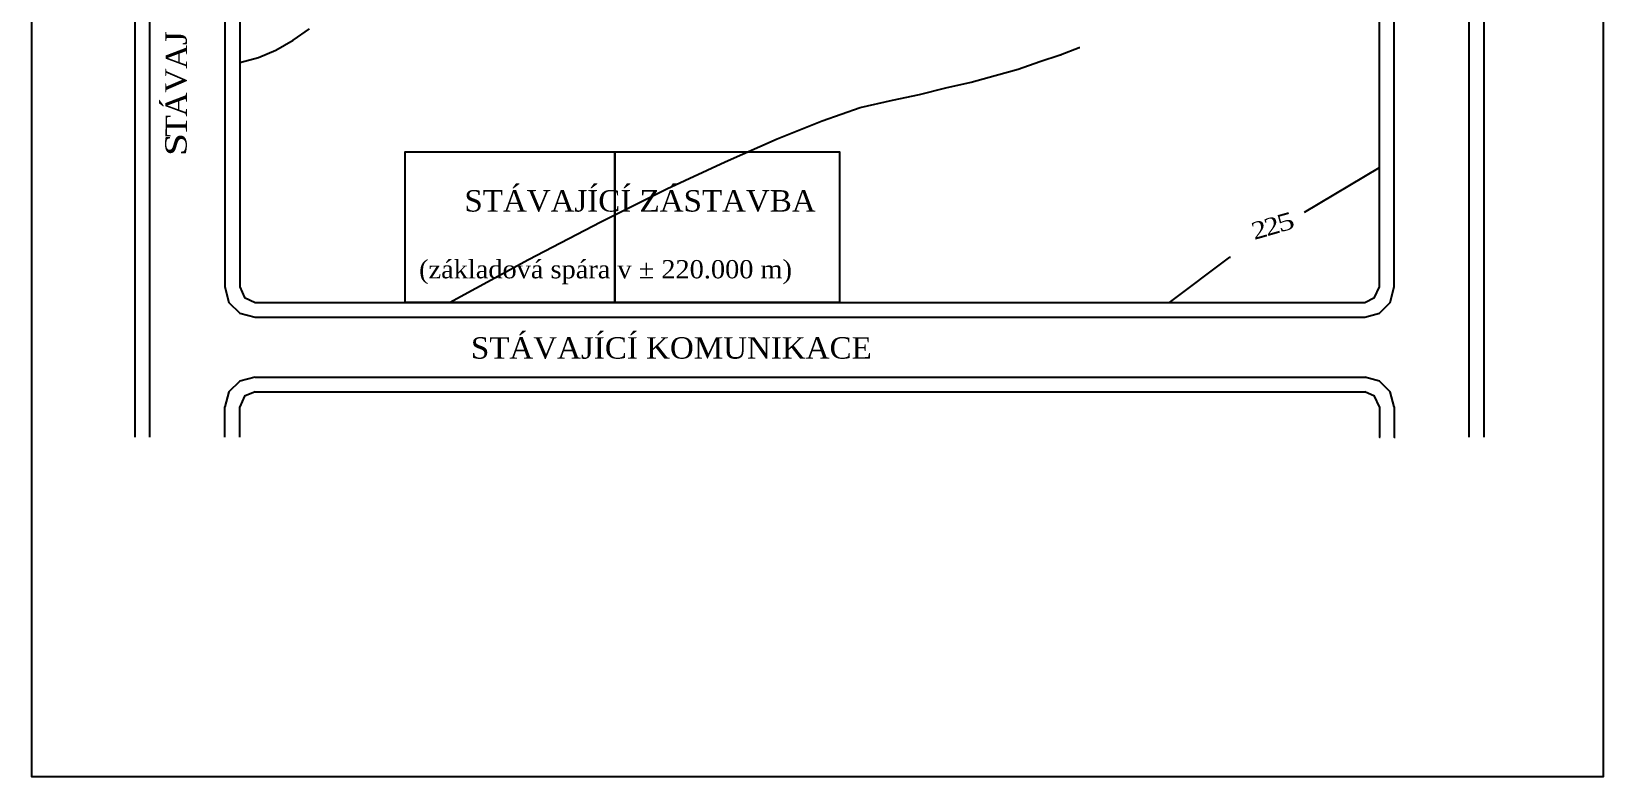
# Model space of a CAD drawing. Header units: millimetres. Extents: x -51 to 2999949, y -1641567 to 415040.
# Drawn here: x 929949 to 1139949, y -1302855 to -1203303 of the extents above; entities that cross this region are included whole.
import ezdxf

# ---------------------------------------------------------------- set-up
doc = ezdxf.new("R2010")
doc.units = ezdxf.units.MM
doc.header["$LTSCALE"] = 75
doc.header["$MEASUREMENT"] = 0
doc.layers.get('0').update_dxf_attribs({"linetype": 'CONTINUOUS'})
doc.styles.add('TIMESNEWROMAN', font='times.ttf')

msp = doc.modelspace()

# ---------------------------------------------------------------- linework, layer by layer
for p, q in [((959847.5854, -1249501.5909), (1108142.3038, -1249501.5909)), ((959847.5854, -1251456.2203), (1108142.3038, -1251456.2203))]:
    msp.add_line(p, q)
msp.add_lwpolyline([(929948.9938, -1005854.5122), (929948.9938, -1302854.5122), (1139948.9938, -1302854.5122), (1139948.9938, -1005854.5122)], close=True)
for points in [[(943799.0401, -1257500.1458), (943799.0401, -1155396.4211), (943901.9177, -1155396.4211)], [(945779.3872, -1257500.1458), (945779.3872, -1155396.4211), (945882.2648, -1155396.4211)], [(955784.0135, -1155396.4211), (955784.0135, -1237413.7463), (956324.1064, -1239496.9711), (957764.3607, -1240937.2254), (959847.5854, -1241477.3182), (1108039.4327, -1241477.3182), (1110019.7798, -1240937.2254), (1111460.0406, -1239496.9711), (1112000.127, -1237413.7463), (1112000.127, -1155396.4211), (1112103.0111, -1155396.4211)], [(957764.3607, -1155396.4211), (957764.3607, -1237413.7463), (958407.3312, -1238828.2828), (959847.5854, -1239496.9711), (1108039.4327, -1239496.9711), (1109351.0915, -1238828.2828), (1110019.7798, -1237413.7463), (1110019.7798, -1155396.4211), (1110122.664, -1155396.4211)], [(1122004.7468, -1257500.1458), (1122004.7468, -1155396.4211), (1122107.6179, -1155396.4211)], [(1123985.0939, -1257500.1458), (1123985.0939, -1155396.4211), (1124087.9781, -1155396.4211)], [(957764.3607, -1207451.3159), (960284.8072, -1206782.6276), (962599.4985, -1205805.3129), (964914.1898, -1204467.9363), (967100.2922, -1202950.5222)], [(985797.873, -1239496.9711), (996342.5922, -1233787.3897), (1006012.8679, -1228746.4966), (1014808.7065, -1224348.5871), (1022627.2239, -1220722.237), (1029545.5799, -1217661.691), (1035589.5186, -1215244.1156), (1040656.1295, -1213469.5237), (1044951.1548, -1212492.209), (1048577.518, -1211720.6496), (1052075.2792, -1210846.2061), (1055495.8871, -1210074.6336), (1058685.022, -1209200.2031), (1061771.2726, -1208325.7595), (1064626.0633, -1207322.7271), (1067377.9699, -1206448.2835), (1067480.841, -1206448.2835)], [(1067377.9699, -1206448.2835), (1069898.4164, -1205470.9688), (1070001.2875, -1205470.9688)], [(979856.825, -1239496.9711), (979856.825, -1219410.5782), (1037904.1968, -1219410.5782), (1037904.1968, -1239496.9711), (1007890.3439, -1239496.9711), (1007890.3439, -1219410.5782), (1007890.3439, -1239496.9711), (979856.825, -1239496.9711), (979959.7027, -1239496.9711)], [(1100015.16, -1227434.8378), (1110019.7798, -1221493.7964), (1110122.664, -1221493.7964)], [(1081986.2675, -1239496.9711), (1090010.5402, -1233453.0456), (1090113.4113, -1233453.0456)], [(959847.5854, -1249501.5909), (957764.3607, -1250041.6838), (956324.1064, -1251456.2203), (955784.0135, -1253436.5739), (955886.8846, -1253436.5739)], [(959847.5854, -1251456.2203), (958407.3312, -1252022.0375), (957764.3607, -1253436.5739), (957867.2383, -1253436.5739)], [(1112000.127, -1253436.5739), (1111460.0406, -1251456.2203), (1110019.7798, -1250041.6838), (1108039.4327, -1249501.5909), (1108142.3038, -1249501.5909)], [(1110019.7798, -1253436.5739), (1109351.0915, -1252022.0375), (1108039.4327, -1251456.2203), (1108142.3038, -1251456.2203)], [(955784.0135, -1257500.1458), (955784.0135, -1253436.5739), (955886.8846, -1253436.5739)], [(957764.3607, -1257500.1458), (957764.3607, -1253436.5739), (957867.2383, -1253436.5739)], [(1110019.7798, -1253436.5739), (1110019.7798, -1257500.1458), (1110122.664, -1257500.1458)], [(1112000.127, -1253436.5739), (1112000.127, -1257500.1458), (1112103.0111, -1257500.1458)]]:
    msp.add_lwpolyline(points)

# ---------------------------------------------------------------- texts
at = {"attachment_point": 7, "style": 'TIMESNEWROMAN'}
for s, insert, char_height, width, rotation in [('\\W1.09;J', (950742.6953, -1205136.193), 2863.05416, 3226.500007, 89.900411366), ('\\W1.04;A', (950742.8196, -1208325.197), 2863.05416, 4592.758633, 89.900411366), ('\\W1.05;V', (950742.9962, -1211514.2534), 2863.05416, 4599.969062, 89.900411366), ('\\W1.04;Á', (950717.3176, -1214677.8013), 2863.05416, 4592.758633, 89.900411366), ('\\W1.12;T', (950717.3569, -1217429.8386), 2863.05416, 4225.102355, 89.900411366), ('\\W1.28;S', (950717.4027, -1219950.5468), 2863.05416, 4219.334297, 89.900411366), ('\\W1.16;2', (1094998.7812, -1230674.3878), 2289.83564, 3047.345227, 15.800195223), ('\\W1.31;5', (1096696.1543, -1230185.6847), 2289.83564, 3222.341082, 15.800195223), ('\\W1.16;2', (1093301.4343, -1231163.0779), 2289.83564, 3047.345227, 15.800195223)]:
    msp.add_mtext(s, dxfattribs=dict(at, insert=insert, char_height=char_height, width=width, rotation=rotation))
for s, insert, char_height, width in [('\\W1.02;STÁVAJÍCÍ\\~ZÁSTAVBA', (987778.2266, -1227434.707), 2863.160702, 47179.177469), ('\\W1.03;(základová\\~spára\\~v\\~±\\~220.000\\~m)', (981734.3011, -1237079.2648), 2433.709411, 49434.835916), ('\\W1.02;STÁVAJÍCÍ\\~KOMUNIKACE', (988652.6637, -1247083.8519), 2863.160702, 53670.587301)]:
    msp.add_mtext(s, dxfattribs=dict(at, insert=insert, char_height=char_height, width=width))

doc.saveas('drawing.dxf')
